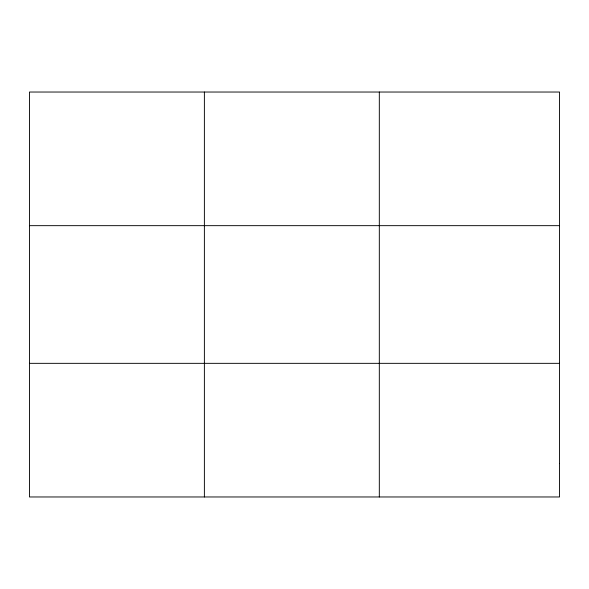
<?xml version="1.0" encoding="UTF-8"?>
<svg xmlns="http://www.w3.org/2000/svg" width="589" height="589" viewBox="0 0 589 589"><rect width="100%" height="100%" fill="white"/><g stroke="black" fill="none" stroke-linecap="round" stroke-linejoin="round"><path stroke-width="0.88" d="M204.383 92.031L204.383 496.969M379.316 92.031L379.316 496.969M29.45 225.661L559.55 225.661M29.45 363.339L559.55 363.339M559.55 463.565L559.55 496.969L29.45 496.969L29.45 92.031L559.55 92.031L559.55 463.565"/></g></svg>
